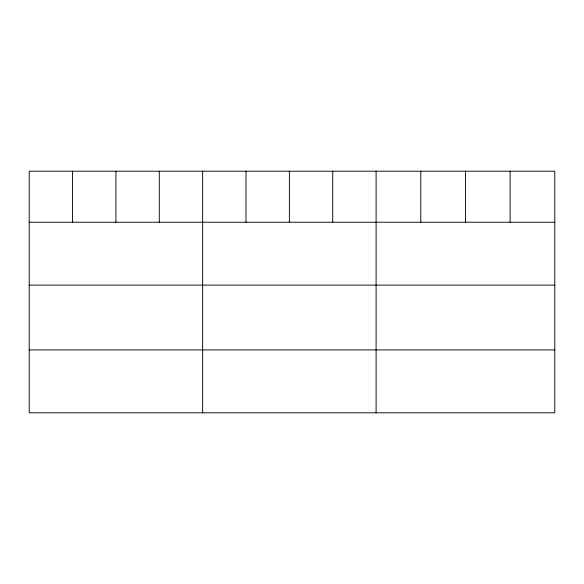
<?xml version="1.0" encoding="UTF-8"?>
<svg xmlns="http://www.w3.org/2000/svg" width="584" height="584" viewBox="0 0 584 584"><rect width="100%" height="100%" fill="white"/><g stroke="black" fill="none" stroke-linecap="round" stroke-linejoin="round"><path stroke-width="0.88" d="M554.8 222.227L554.8 412.8L29.2 412.8L29.2 171.2L554.8 171.2L554.8 222.227L29.2 222.227M29.2 285.116L554.8 285.116M29.2 349.911L554.8 349.911M510.124 171.2L510.124 222.227M465.448 171.2L465.448 222.227M420.772 171.2L420.772 222.227M376.096 171.2L376.096 412.8M332.734 171.2L332.734 222.227M289.372 171.2L289.372 222.227M246.01 171.2L246.01 222.227M202.648 171.2L202.648 412.8M159.286 171.2L159.286 222.227M115.924 171.2L115.924 222.227M72.562 171.2L72.562 222.227"/></g></svg>
